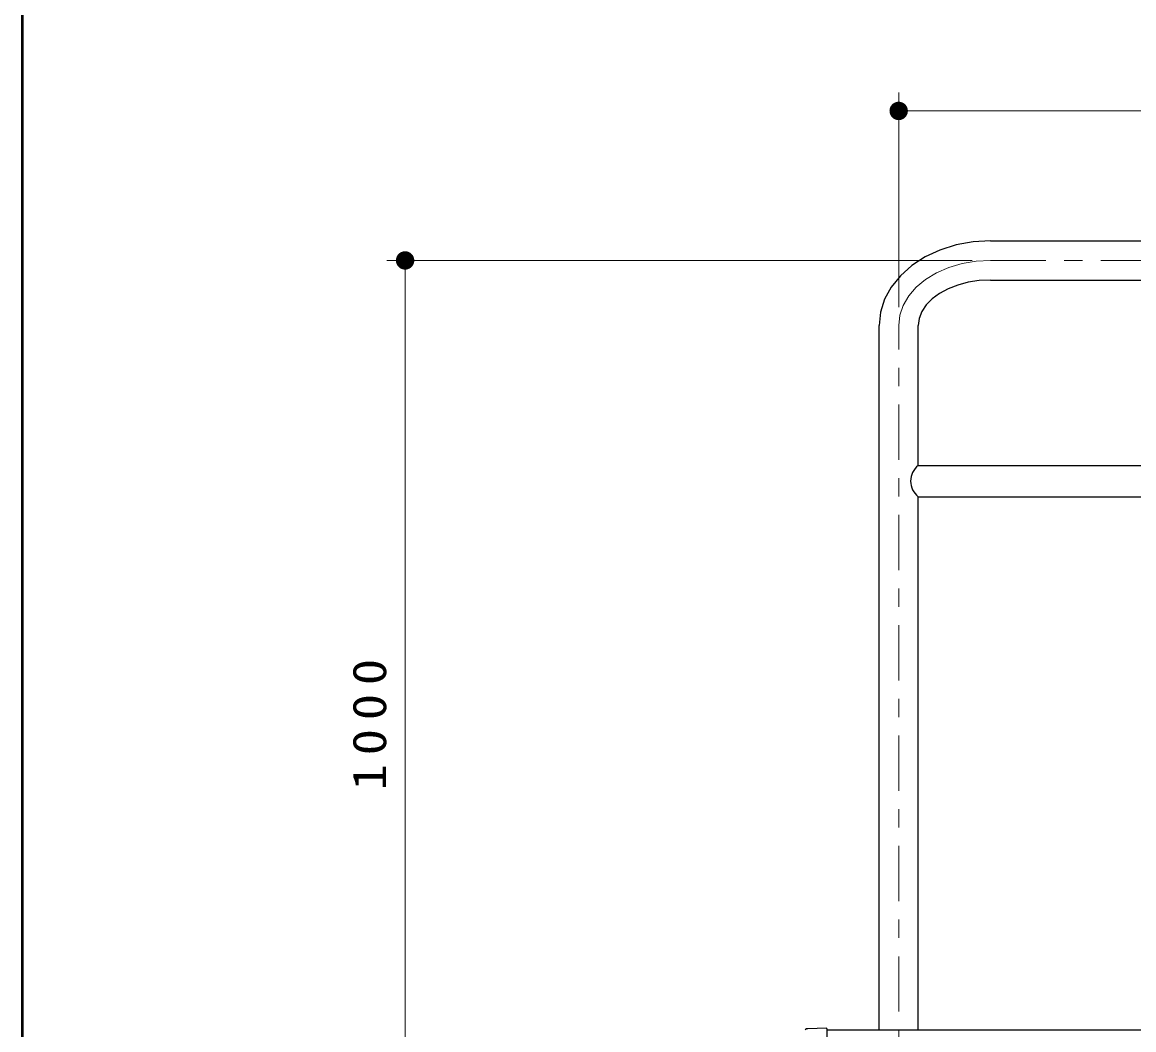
# Model space of a CAD drawing. Units: millimetres on the paper, scale 1:20. Extents: x -365 to 0, y -54 to 257.
# Drawn here: x -365 to -304.5, y 116.9 to 171.7 of the extents above; entities that cross this region are included whole.
import ezdxf

# ---------------------------------------------------------------- set-up
doc = ezdxf.new("R2010")
doc.units = ezdxf.units.MM
doc.linetypes.add('USER2', pattern=[6, 3, -1, 1, -1])
doc.layers.add('LY_1', color=7, linetype='Continuous', lineweight=13)
doc.layers.add('LY_2', color=7, linetype='Continuous', lineweight=13)
doc.styles.add('ＭＳ ゴシック', font='')
doc.styles.get('ＭＳ ゴシック').set_extended_font_data('MS Gothic')

# ---------------------------------------------------------------- blocks, each defined once
blk = doc.blocks.new('filled_dot')
at = {"color": 0, "linetype": 'Continuous', "lineweight": -2, "const_width": 1.25}
blk.add_lwpolyline([(-0.625, 0, 1), (0.625, 0, 1)], format="xyb", close=True, dxfattribs=at)

msp = doc.modelspace()

# ---------------------------------------------------------------- linework, layer by layer
at = {"layer": 'LY_1'}
for p, q in [((-317.333, 156.219), (-317.333, 167.883)), ((-317.333, 166.883), (-247.333, 166.883)), ((-313.333, 158.754), (-345.177, 158.754)), ((-344.177, 108.754), (-344.177, 158.754))]:
    msp.add_line(p, q, dxfattribs=at)
at = {"layer": 'LY_1', "lineweight": 25}
for p, q in [((-312.333, 159.822), (-182.333, 159.822)), ((-312.333, 157.687), (-248.4, 157.687)), ((-318.4, 116.929), (-318.4, 155.219)), ((-316.265, 147.604), (-316.265, 155.219)), ((-316.265, 147.604), (-248.4, 147.604)), ((-316.265, 116.929), (-316.265, 145.904)), ((-316.265, 145.904), (-248.4, 145.904)), ((-321.258, 117.004), (-322.274, 116.984)), ((-321.233, 116.979), (-321.233, 110.529)), ((-321.233, 116.929), (-173.433, 116.929))]:
    msp.add_line(p, q, dxfattribs=at)
at = {"layer": 'LY_1', "linetype": 'USER2'}
for p, q in [((-312.333, 158.754), (-182.333, 158.754)), ((-317.333, 105.917), (-317.333, 155.219))]:
    msp.add_line(p, q, dxfattribs=at)
at = {"layer": 'LY_1', "lineweight": 25}
for points in [[(-312.333, 159.822), (-313.282, 159.765), (-314.207, 159.596), (-315.087, 159.32), (-315.899, 158.943), (-316.623, 158.473), (-317.241, 157.924), (-317.739, 157.308), (-318.103, 156.641), (-318.325, 155.939), (-318.4, 155.219)], [(-312.333, 157.687), (-312.948, 157.656), (-313.548, 157.566), (-314.118, 157.418), (-314.644, 157.215), (-315.113, 156.964), (-315.514, 156.669), (-315.836, 156.339), (-316.073, 155.981), (-316.217, 155.605), (-316.265, 155.219)]]:
    msp.add_lwpolyline(points, dxfattribs=at)
at = {"layer": 'LY_1', "linetype": 'USER2'}
msp.add_lwpolyline([(-312.333, 158.754), (-313.115, 158.711), (-313.878, 158.581), (-314.602, 158.369), (-315.271, 158.079), (-315.868, 157.719), (-316.378, 157.297), (-316.788, 156.824), (-317.088, 156.311), (-317.271, 155.772), (-317.333, 155.219)], dxfattribs=at)
at = {"layer": 'LY_1', "lineweight": 25}
for centre, radius, start, end in [((-315.619, 146.754), 1.067, 127.22624, 232.77376), ((-322.27, 116.784), 0.2, 91.00395, 135), ((-321.258, 116.979), 0.025, 0, 91.12199)]:
    msp.add_arc(centre, radius, start, end, dxfattribs=at)
at = {"layer": 'LY_2', "lineweight": 50}
msp.add_line((-365, 257), (-365, 0), dxfattribs=at)

# ---------------------------------------------------------------- block references
at = {"layer": 'LY_1', "xscale": 0.4, "yscale": 0.4}
msp.add_blockref('filled_dot', (-317.333, 166.883), dxfattribs=at)
at = {"layer": 'LY_1', "xscale": 0.4, "yscale": 0.4, "rotation": 270}
msp.add_blockref('filled_dot', (-344.177, 158.754), dxfattribs=at)

# ---------------------------------------------------------------- texts
at = {"layer": 'LY_1', "insert": (-345.177, 133.754), "char_height": 1.833, "attachment_point": 8, "rotation": 90, "style": 'ＭＳ ゴシック'}
msp.add_mtext('\\T1.33;\\W1.15;1000', dxfattribs=at)

doc.saveas('drawing.dxf')
